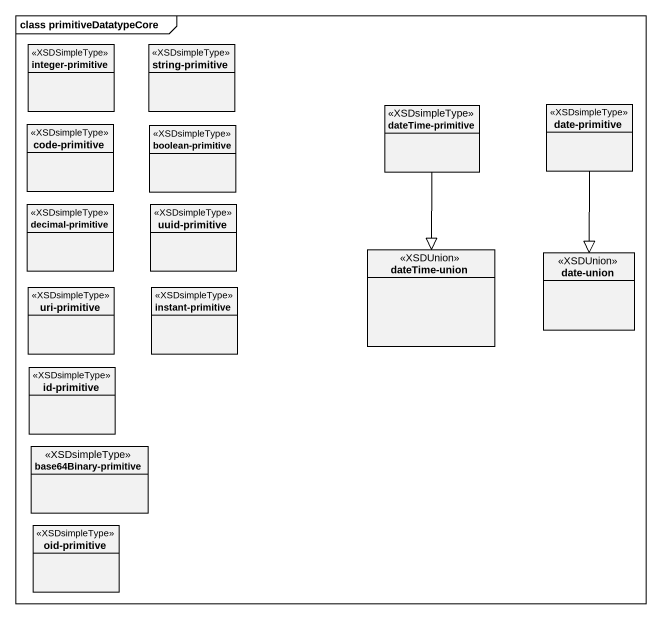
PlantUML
@startuml
mainframe class primitiveDatatypeCore
hide circle
hide empty members
class "integer-primitive" as integer_primitive <<XSDSimpleType>>
class "string-primitive" as string_primitive <<XSDsimpleType>>
class "code-primitive" as code_primitive <<XSDsimpleType>>
class "boolean-primitive" as boolean_primitive <<XSDsimpleType>>
class "dateTime-primitive" as dateTime_primitive <<XSDsimpleType>>
class "date-primitive" as date_primitive <<XSDsimpleType>>
class "decimal-primitive" as decimal_primitive <<XSDsimpleType>>
class "uuid-primitive" as uuid_primitive <<XSDsimpleType>>
class "dateTime-union" as dateTime_union <<XSDUnion>>
class "date-union" as date_union <<XSDUnion>>
class "uri-primitive" as uri_primitive <<XSDsimpleType>>
class "instant-primitive" as instant_primitive <<XSDsimpleType>>
class "id-primitive" as id_primitive <<XSDsimpleType>>
class "base64Binary-primitive" as base64Binary_primitive <<XSDsimpleType>>
class "oid-primitive" as oid_primitive <<XSDsimpleType>>
dateTime_primitive --|> dateTime_union
date_primitive --|> date_union
@enduml
